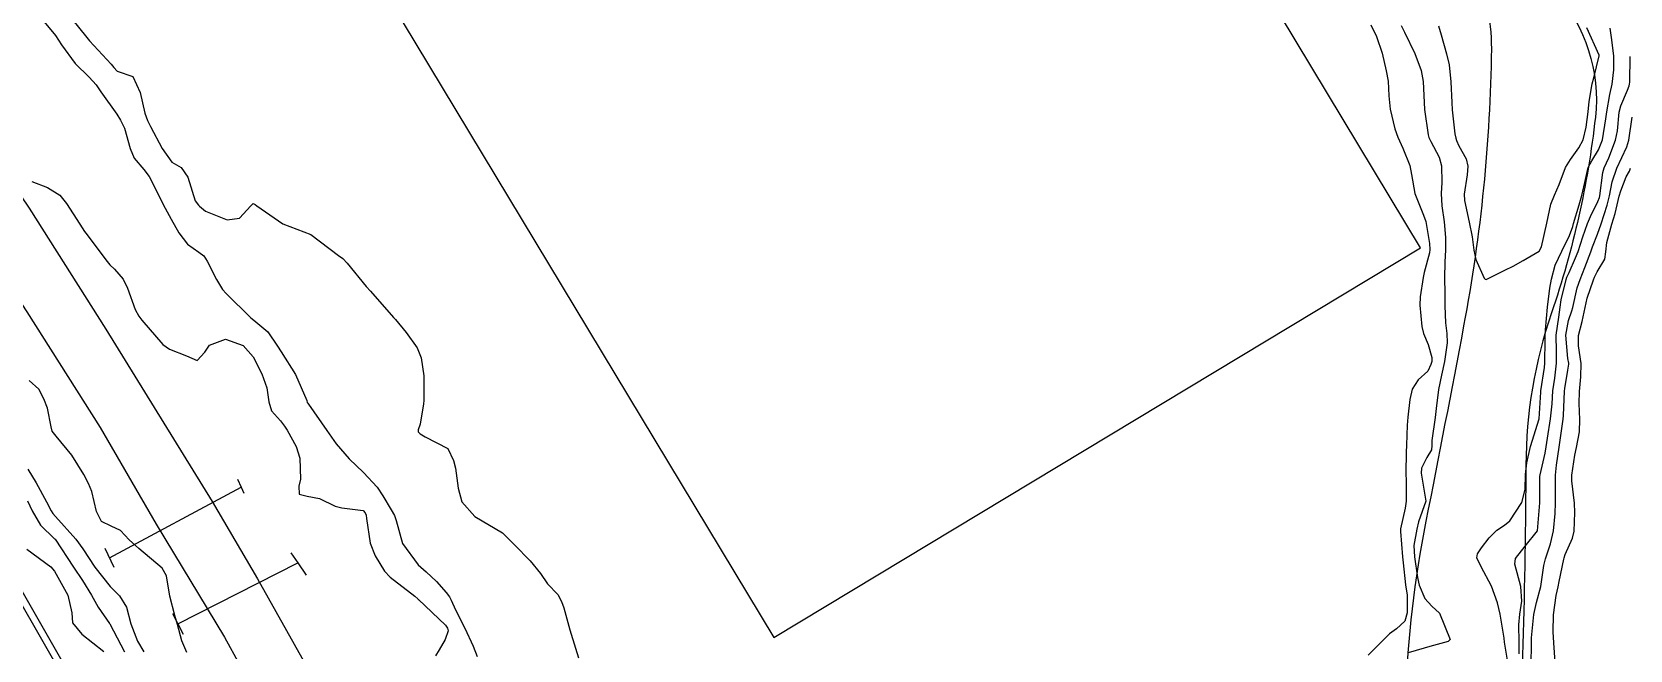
# Model space of a CAD drawing. Header units: metres. Extents: x 318500 to 325275, y 7408834 to 7428799.
# Drawn here: x 321225 to 321339.3, y 7409346.2 to 7409390.4 of the extents above; entities that cross this region are included whole.
import ezdxf

# ---------------------------------------------------------------- set-up
doc = ezdxf.new("R2010")
doc.units = ezdxf.units.M
doc.header["$MEASUREMENT"] = 0
for name, color, linetype in [('Canaleta de Drenagem', 151, 'Continuous'), ('Curvas de Nivel 1m', 11, 'Continuous'), ('Curvas de Nivel 5m', 15, 'Continuous'), ('Hidrografia', 140, 'Continuous'), ('Linha Férrea', 20, 'Continuous'), ('Portico', 45, 'Continuous'), ('Áreas Verdes e Lazer', 93, 'Continuous')]:
    doc.layers.add(name, color=color, linetype=linetype)
doc.linetypes.add('TRACKS', pattern='A,0.15,[130,ltypeshp.shx,S=0.25,R=0,X=0,Y=0],0.15', length=0.3)

msp = doc.modelspace()

# ---------------------------------------------------------------- linework, layer by layer
at = {"layer": 'Canaleta de Drenagem'}
for points in [[(321186.69, 7409407.52), (321192.95, 7409399.1), (321200.66, 7409388.01), (321209.49, 7409375.04), (321218.36, 7409360.73), (321228.09, 7409343.76), (321243.13, 7409312.97)], [(321186.29, 7409407.23), (321192.55, 7409398.81), (321200.25, 7409387.72), (321209.07, 7409374.77), (321217.93, 7409360.48), (321227.65, 7409343.52), (321242.68, 7409312.75)]]:
    msp.add_lwpolyline(points, dxfattribs=at)
at = {"layer": 'Curvas de Nivel 1m', "flags": 128}
for points, elevation in [([(321225.16, 7409391.99), (321226.67, 7409390.16), (321227.12, 7409389.48), (321228.08, 7409388.14), (321229.09, 7409387.16), (321229.58, 7409386.62), (321229.92, 7409386.12), (321231.06, 7409384.53), (321231.34, 7409384.1), (321231.61, 7409383.52), (321232.02, 7409382.08), (321232.3, 7409381.37), (321233.01, 7409380.57), (321233.38, 7409380.07), (321233.81, 7409379.24), (321234.39, 7409378.06), (321234.95, 7409377.01), (321235.51, 7409376.04), (321236.12, 7409375.23), (321236.93, 7409374.66), (321237.3, 7409374.39), (321237.53, 7409374.01), (321238.2, 7409372.7), (321238.63, 7409371.99), (321238.89, 7409371.69), (321240.64, 7409369.97), (321240.86, 7409369.8), (321241.87, 7409368.97), (321242.57, 7409367.94), (321242.83, 7409367.53), (321243.84, 7409365.92), (321244.65, 7409364.04), (321244.69, 7409363.91), (321244.72, 7409363.85), (321244.78, 7409363.78), (321246.09, 7409361.9), (321246.75, 7409360.96), (321247.69, 7409359.88), (321248.72, 7409358.9), (321249.68, 7409357.85), (321250.09, 7409357.23), (321250.68, 7409356.24), (321250.92, 7409355.83), (321251.04, 7409355.46), (321251.5, 7409353.82), (321252.63, 7409352.3), (321253.19, 7409351.8), (321253.93, 7409351.11), (321254.61, 7409350.32), (321254.85, 7409350.02), (321254.97, 7409349.77), (321255.28, 7409349.08), (321255.96, 7409347.76), (321256.55, 7409346.48), (321256.85, 7409345.75)], 742), ([(321227.43, 7409391.87), (321228.82, 7409390.13), (321229.12, 7409389.77), (321230.67, 7409388.11), (321230.85, 7409387.86), (321231.09, 7409387.59), (321232.22, 7409387.21), (321232.73, 7409386.08), (321233.06, 7409384.6), (321233.25, 7409384.07), (321233.47, 7409383.64), (321234.32, 7409382.06), (321235.01, 7409381.1), (321235.67, 7409380.7), (321236.14, 7409380.03), (321236.67, 7409378.33), (321236.9, 7409378.02), (321236.97, 7409377.94), (321237.4, 7409377.58), (321238.95, 7409376.98), (321239.85, 7409377.09), (321240.64, 7409377.97), (321240.81, 7409378.13), (321240.97, 7409378.07), (321241.09, 7409377.97), (321242.95, 7409376.68), (321244.94, 7409375.91), (321246.93, 7409374.43), (321247.24, 7409374.2), (321247.54, 7409373.88), (321248.9, 7409372.21), (321249.2, 7409371.86), (321250.86, 7409369.99), (321251, 7409369.83), (321251.76, 7409368.91), (321252.54, 7409367.81), (321252.83, 7409367.11), (321253.03, 7409365.81), (321253.03, 7409364.06), (321253.01, 7409363.81), (321252.77, 7409362.36), (321252.63, 7409361.94), (321252.63, 7409361.81), (321252.76, 7409361.66), (321253.11, 7409361.45), (321254.74, 7409360.61), (321255.15, 7409359.77), (321255.29, 7409359.2), (321255.48, 7409357.77), (321255.73, 7409356.8), (321256.68, 7409355.75), (321258.66, 7409354.59), (321259.51, 7409353.72), (321260.63, 7409352.58), (321261.36, 7409351.69), (321261.88, 7409350.95), (321262.61, 7409350.17), (321262.87, 7409349.67), (321263.03, 7409349.23), (321263.46, 7409347.66), (321263.86, 7409346.34), (321264.08, 7409345.65)], 741), ([(321322.91, 7409390.87), (321323.15, 7409390.4), (321323.89, 7409388.86), (321324.34, 7409387.64), (321324.49, 7409386.86), (321324.57, 7409385.37), (321324.6, 7409384.85), (321324.85, 7409383.05), (321324.91, 7409382.85), (321325.05, 7409382.58), (321325.64, 7409381.45), (321325.8, 7409380.84), (321325.82, 7409379.65), (321325.79, 7409378.84), (321325.84, 7409377.98), (321326, 7409376.83), (321326.08, 7409375.7), (321326.08, 7409374.83), (321326.04, 7409373.94), (321326.03, 7409372.83), (321326.04, 7409371.7), (321326.04, 7409370.83), (321326.09, 7409369.61), (321326.18, 7409368.83), (321326.2, 7409368.18), (321326.02, 7409366.83), (321325.81, 7409365.85), (321325.6, 7409364.84), (321325.42, 7409363.47), (321325.36, 7409362.84), (321325.12, 7409361.2), (321325.11, 7409360.84), (321325.08, 7409360.52), (321324.75, 7409359.97), (321324.38, 7409359.21), (321324.36, 7409358.85), (321324.69, 7409356.86), (321324.17, 7409355.37), (321324.03, 7409354.86), (321323.83, 7409353.69), (321323.87, 7409352.86), (321324.09, 7409351.39), (321324.21, 7409350.85), (321324.61, 7409349.89), (321325.11, 7409349.35), (321325.67, 7409348.83), (321326.42, 7409346.97), (321326.28, 7409346.82), (321324.96, 7409346.45), (321324.56, 7409346.35), (321323.41, 7409346.01)], 739), ([(321325.58, 7409390.84), (321325.79, 7409390.2), (321326.17, 7409388.83), (321326.35, 7409388.06), (321326.48, 7409386.83), (321326.55, 7409385.36), (321326.58, 7409384.83), (321326.76, 7409383.12), (321326.82, 7409382.82), (321326.88, 7409382.65), (321327.04, 7409382.26), (321327.57, 7409381.34), (321327.68, 7409380.81), (321327.65, 7409380.19), (321327.43, 7409378.81), (321327.44, 7409378.36), (321327.78, 7409376.81), (321328, 7409375.75), (321328.13, 7409374.8), (321328.26, 7409374.13), (321328.86, 7409372.79), (321328.92, 7409372.73), (321329.01, 7409372.7), (321329.19, 7409372.79), (321330.33, 7409373.37), (321330.93, 7409373.66), (321331.64, 7409374.06), (321332.79, 7409374.74), (321332.95, 7409375.04), (321333.34, 7409376.73), (321333.63, 7409378.09), (321333.88, 7409378.73), (321334.23, 7409379.5), (321334.67, 7409380.72), (321335.04, 7409381.28), (321335.63, 7409382.12), (321335.93, 7409382.7), (321336.16, 7409383.6), (321336.29, 7409384.7), (321336.36, 7409385.42), (321336.59, 7409386.7), (321336.69, 7409387.12), (321337.09, 7409388.69), (321337.08, 7409388.74), (321336.21, 7409390.7)], 738), ([(321330.55, 7409345.34), (321330.32, 7409346.77), (321330.29, 7409347.06), (321330, 7409348.78), (321329.81, 7409349.58), (321329.38, 7409350.78), (321328.64, 7409352.15), (321328.34, 7409352.79), (321328.37, 7409353.08), (321328.66, 7409353.51), (321329.22, 7409354.24), (321329.77, 7409354.78), (321330.32, 7409355.13), (321330.69, 7409355.44), (321331.54, 7409356.76), (321331.78, 7409357.69), (321331.82, 7409358.75), (321331.9, 7409359.6), (321332.18, 7409360.75), (321332.78, 7409362.74), (321332.9, 7409364.65), (321332.91, 7409364.74), (321333.17, 7409366.4), (321333.2, 7409366.73), (321333.21, 7409368.39), (321333.22, 7409368.73), (321333.25, 7409369.11), (321333.38, 7409370.73), (321333.56, 7409372.08), (321333.67, 7409372.73), (321333.94, 7409373.72), (321334.42, 7409374.72), (321334.96, 7409375.84), (321335.19, 7409376.49), (321335.25, 7409376.71), (321335.65, 7409378.05), (321335.85, 7409378.7), (321336.06, 7409379.65), (321336.3, 7409380.7), (321336.55, 7409381.18), (321337.04, 7409381.97), (321337.32, 7409382.69), (321337.56, 7409384.19), (321337.62, 7409384.68), (321337.84, 7409385.94), (321338.01, 7409386.68), (321338.14, 7409387.7), (321338.12, 7409388.68), (321337.99, 7409389.84), (321337.87, 7409390.68)], 739), ([(321332.22, 7409345.07), (321332.24, 7409346.74), (321332.25, 7409347.07), (321332.4, 7409348.74), (321332.61, 7409349.6), (321332.91, 7409350.74), (321333.13, 7409352.24), (321333.24, 7409352.73), (321333.6, 7409353.79), (321333.81, 7409354.72), (321333.93, 7409355.96), (321333.96, 7409356.72), (321333.96, 7409357.47), (321333.96, 7409358.72), (321334.03, 7409359.43), (321334.21, 7409360.72), (321334.45, 7409362.39), (321334.5, 7409362.71), (321334.52, 7409362.97), (321334.6, 7409364.71), (321334.62, 7409364.9), (321334.83, 7409366.21), (321334.91, 7409366.64), (321334.91, 7409366.71), (321334.85, 7409367.05), (321334.7, 7409368.71), (321334.88, 7409369.77), (321335.13, 7409370.46), (321335.2, 7409370.71), (321335.51, 7409372.1), (321335.72, 7409372.7), (321336.06, 7409373.57), (321336.49, 7409374.69), (321336.61, 7409375.04), (321336.96, 7409375.95), (321337.23, 7409376.69), (321337.66, 7409378.01), (321337.82, 7409378.68), (321338.01, 7409379.68), (321338.34, 7409380.67), (321339.05, 7409382.2), (321339.2, 7409382.66), (321339.43, 7409384.3)], 741), ([(321333.93, 7409345.34), (321333.83, 7409346.72), (321333.8, 7409347.5), (321333.81, 7409348.72), (321334, 7409350.1), (321334.14, 7409350.72), (321334.23, 7409351.11), (321334.55, 7409352.71), (321334.57, 7409352.79), (321334.65, 7409353.03), (321335.18, 7409354.2), (321335.29, 7409354.7), (321335.34, 7409356.05), (321335.32, 7409356.7), (321335.13, 7409358.3), (321335.12, 7409358.71), (321335.33, 7409360.13), (321335.46, 7409360.7), (321335.67, 7409361.8), (321335.7, 7409362.7), (321335.66, 7409363.83), (321335.67, 7409364.7), (321335.78, 7409365.75), (321335.8, 7409366.7), (321335.61, 7409367.95), (321335.61, 7409368.7), (321335.87, 7409369.71), (321336.07, 7409370.7), (321336.22, 7409371.37), (321336.68, 7409372.69), (321336.74, 7409372.87), (321336.93, 7409373.25), (321337.48, 7409374.15), (321337.57, 7409374.68), (321337.63, 7409375.35), (321337.99, 7409376.67), (321338.23, 7409377.43), (321338.52, 7409378.67), (321338.62, 7409379.05), (321339.02, 7409380.04), (321339.25, 7409380.44), (321339.33, 7409380.66)], 742), ([(321224.99, 7409379.72), (321226.1, 7409379.28), (321226.98, 7409378.74), (321227.47, 7409378.14), (321228.41, 7409376.67), (321228.76, 7409376.13), (321228.94, 7409375.89), (321230.29, 7409374.11), (321230.56, 7409373.76), (321230.9, 7409373.44), (321231.53, 7409372.73), (321231.82, 7409372.09), (321232.39, 7409370.55), (321232.64, 7409370.07), (321232.86, 7409369.79), (321234.35, 7409368.05), (321234.83, 7409367.71), (321236.05, 7409367.25), (321236.82, 7409366.9), (321237.35, 7409367.5), (321237.7, 7409368.01), (321238.84, 7409368.44), (321240.11, 7409367.98), (321240.83, 7409367.18), (321241.45, 7409365.96), (321241.8, 7409364.95), (321241.95, 7409363.95), (321242.13, 7409363.31), (321242.77, 7409362.59), (321243.05, 7409362.22), (321243.25, 7409361.93), (321243.9, 7409360.76), (321244.15, 7409359.92), (321244.2, 7409358.43), (321244.08, 7409357.92), (321244.12, 7409357.35), (321244.69, 7409357.2), (321245.56, 7409357.03), (321246.69, 7409356.5), (321247.17, 7409356.37), (321248.68, 7409356.18), (321248.83, 7409356.01), (321248.89, 7409355.86), (321248.92, 7409355.61), (321249.18, 7409353.85), (321249.55, 7409352.94), (321250.22, 7409351.84), (321250.61, 7409351.42), (321252.37, 7409350.05), (321252.6, 7409349.86), (321252.63, 7409349.83), (321252.65, 7409349.81), (321254.57, 7409347.99), (321254.72, 7409347.78), (321254.77, 7409347.57), (321254.56, 7409346.96), (321254.11, 7409346.22), (321253.87, 7409345.79)], 743), ([(321236.07, 7409346.03), (321235.72, 7409346.86), (321235.4, 7409348.04), (321235.22, 7409348.68), (321234.87, 7409350.05), (321234.61, 7409351.52), (321234.32, 7409352.05), (321232.64, 7409353.46), (321231.95, 7409354.08), (321231.32, 7409354.75), (321230.66, 7409355.07), (321229.96, 7409355.4), (321229.62, 7409356.12), (321229.27, 7409357.54), (321229.05, 7409358.12), (321228.71, 7409358.75), (321227.85, 7409360.14), (321226.74, 7409361.5), (321226.45, 7409361.85), (321226.37, 7409362.16), (321226.1, 7409363.49), (321225.85, 7409364.16), (321225.49, 7409364.86), (321224.8, 7409365.49)], 743), ([(321224.71, 7409359.15), (321225.3, 7409358.17), (321226.04, 7409356.8), (321226.37, 7409356.15), (321226.48, 7409355.97), (321226.67, 7409355.76), (321228.14, 7409354.14), (321228.64, 7409353.44), (321229.49, 7409352.12), (321230.6, 7409350.75), (321231.27, 7409350.09), (321231.77, 7409349.27), (321232.06, 7409348.08), (321232.55, 7409346.83), (321233, 7409346.07)], 743), ([(321224.68, 7409356.88), (321225.02, 7409356.17), (321225.62, 7409355.13), (321226.62, 7409354.15), (321226.65, 7409354.13), (321227.96, 7409352.14), (321228.61, 7409351.18), (321229.26, 7409350.12), (321229.73, 7409349.26), (321230.55, 7409348.1), (321230.57, 7409348.07), (321231.62, 7409346.08)], 744)]:
    msp.add_lwpolyline(points, dxfattribs=dict(at, elevation=elevation))
at = {"layer": 'Curvas de Nivel 5m', "flags": 128}
for points, elevation in [([(321320.75, 7409390.91), (321321.15, 7409390.07), (321321.56, 7409388.89), (321321.86, 7409387.63), (321321.98, 7409386.89), (321322.05, 7409385.84), (321322.13, 7409384.88), (321322.47, 7409383.47), (321322.68, 7409382.88), (321323.04, 7409382.1), (321323.53, 7409380.86), (321323.65, 7409380.22), (321323.91, 7409378.86), (321324.52, 7409377.31), (321324.69, 7409376.85), (321324.95, 7409375.28), (321324.96, 7409374.85), (321324.94, 7409374.61), (321324.56, 7409373.21), (321324.5, 7409372.85), (321324.28, 7409371.47), (321324.25, 7409370.86), (321324.39, 7409369.33), (321324.51, 7409368.85), (321324.85, 7409368.06), (321325.12, 7409367.12), (321325.11, 7409366.85), (321325.05, 7409366.63), (321324.83, 7409366.14), (321324.14, 7409365.53), (321323.7, 7409364.86), (321323.54, 7409364.13), (321323.39, 7409362.86), (321323.35, 7409362.29), (321323.3, 7409360.86), (321323.27, 7409360.35), (321323.26, 7409358.86), (321323.29, 7409358.29), (321323.29, 7409356.86), (321323.2, 7409356.36), (321322.88, 7409354.87), (321322.87, 7409354.67), (321323.02, 7409352.87), (321323.06, 7409352.45), (321323.24, 7409350.86), (321323.34, 7409350.14), (321323.36, 7409348.86), (321323.18, 7409348.27), (321322.58, 7409347.72), (321322.08, 7409347.37), (321321.6, 7409346.88), (321321.09, 7409346.36), (321320.55, 7409345.83)], 740), ([(321331.37, 7409345.94), (321331.36, 7409346.76), (321331.33, 7409348.01), (321331.4, 7409348.76), (321331.56, 7409349.7), (321331.49, 7409350.76), (321331.06, 7409352.34), (321331.1, 7409352.76), (321331.78, 7409353.64), (321332.68, 7409354.74), (321332.83, 7409356.74), (321332.85, 7409358.62), (321332.86, 7409358.74), (321333.21, 7409360.28), (321333.29, 7409360.73), (321333.38, 7409361.35), (321333.6, 7409362.73), (321333.71, 7409363.81), (321333.78, 7409364.73), (321333.9, 7409365.65), (321334.03, 7409366.72), (321334.03, 7409367.55), (321334.01, 7409368.72), (321334.19, 7409370.02), (321334.29, 7409370.72), (321334.37, 7409371.24), (321334.72, 7409372.71), (321334.77, 7409372.86), (321334.93, 7409373.2), (321335.4, 7409374.25), (321335.57, 7409374.7), (321335.92, 7409375.75), (321336.25, 7409376.7), (321336.46, 7409377.21), (321336.99, 7409378.27), (321337.11, 7409378.57), (321337.14, 7409378.69), (321337.35, 7409380.36), (321337.44, 7409380.68), (321337.77, 7409381.41), (321338.26, 7409382.67), (321338.4, 7409383.33), (321338.52, 7409384.67), (321338.62, 7409385.13), (321339.1, 7409386.24), (321339.23, 7409386.54), (321339.26, 7409386.66), (321339.28, 7409386.82), (321339.31, 7409388.66)], 740), ([(321224.64, 7409353.42), (321226.35, 7409352.15), (321226.62, 7409351.85), (321227.56, 7409350.14), (321227.86, 7409348.86), (321227.9, 7409348.14), (321228.56, 7409347.35), (321230.13, 7409346.11)], 745)]:
    msp.add_lwpolyline(points, dxfattribs=dict(at, elevation=elevation))
at = {"layer": 'Hidrografia'}
for points in [[(321240.73, 7409483.05), (321270.04, 7409469.81), (321277.31, 7409456.72, 0.121649), (321284.77, 7409448.69, -0.092251), (321297.93, 7409436.09, 0.067155), (321307.95, 7409425.49, -0.096826), (321319.7, 7409411.49, -0.014655), (321328, 7409395.37, -0.115205), (321329.37, 7409389.19, -0.043645), (321327.39, 7409369.39, -0.002084), (321324.69, 7409355.41, 0.079248), (321323.76, 7409330.19, 0.111731), (321328.41, 7409317.2, -0.074605), (321331.7, 7409309.77, -0.075616), (321333.17, 7409297.33, 0.081123), (321334.52, 7409286.89, -0.096771), (321334.99, 7409282.06, 0.076756), (321336.02, 7409264.37, -0.01267), (321341.29, 7409236.3, 0.047141)], [(321333.93, 7409393.26, -0.213971), (321336.81, 7409384.3, -0.054429), (321333.67, 7409370.31, 0.081313), (321331.84, 7409359.42, -0.011875), (321331.12, 7409333.82, 0.120426), (321332.57, 7409326.19, -0.035246), (321336.61, 7409315.35, -0.047622), (321340.25, 7409296.6, -0.034195)]]:
    msp.add_lwpolyline(points, format="xyb", dxfattribs=at)
at = {"layer": 'Linha Férrea', "linetype": 'TRACKS', "flags": 128}
for points in [[(321000, 7409672.44), (321004.28, 7409667.63), (321010.19, 7409660.34), (321014.81, 7409654.91), (321022.78, 7409644.86), (321029.61, 7409636), (321040.47, 7409622.47), (321052.18, 7409607.13), (321054.23, 7409604.38), (321058.4, 7409598.83), (321068.5, 7409586.37), (321074.96, 7409577.42), (321083.51, 7409566.29), (321094.88, 7409551.55), (321107.33, 7409535.41), (321117.32, 7409522.19), (321126.82, 7409509.8), (321128.79, 7409507.31), (321146.9, 7409484.02), (321180.33, 7409439.96), (321196.33, 7409418.24), (321197.81, 7409416.31), (321201.68, 7409410.96), (321206.24, 7409404.7), (321212.2, 7409396.2), (321219.27, 7409385.95), (321224.81, 7409377.81), (321230.28, 7409369.14), (321237.89, 7409356.83), (321241.12, 7409351.3), (321247.13, 7409340.6), (321251.88, 7409331.73), (321256.59, 7409322.51), (321262.6, 7409309.79), (321266.49, 7409300.46), (321268.94, 7409294.35), (321274.41, 7409280.58), (321279.63, 7409266.21), (321281.7, 7409259.88), (321283.95, 7409253.31), (321285.57, 7409247.88), (321289.71, 7409233.2), (321292.35, 7409223.19), (321294.7, 7409213.21), (321297.86, 7409198.19), (321300.66, 7409182.28), (321302.1, 7409172.11), (321304.24, 7409154.74), (321305.12, 7409144.02), (321305.96, 7409133.48), (321306.24, 7409126.54), (321306.79, 7409106.33), (321306.6, 7409094.76), (321306.28, 7409083.93), (321305.55, 7409067.79), (321304.77, 7409056.86), (321303.26, 7409041.21), (321302.68, 7409035.98), (321302.14, 7409031.13), (321300.73, 7409019.28), (321298.2, 7408999.58), (321297.36, 7408993.17), (321295.26, 7408977.12), (321294.2, 7408969.33)], [(321000, 7409665.83), (321005.11, 7409659.97), (321014.58, 7409648.5), (321025.62, 7409634.54), (321037.3, 7409620.06), (321049.3, 7409604.4), (321060.79, 7409589.37), (321070, 7409577.44), (321079.04, 7409565.56), (321087.38, 7409554.95), (321100.23, 7409538.09), (321115.66, 7409518.04), (321122, 7409509.6), (321129.73, 7409499.55), (321136.97, 7409489.99), (321145.05, 7409479.51), (321151.83, 7409470.64), (321164.21, 7409454.51), (321177.08, 7409437.84), (321189.77, 7409420.05), (321198.56, 7409408.33), (321206.58, 7409397.09), (321215.93, 7409383.72), (321224.64, 7409370.38), (321229.87, 7409362.11), (321233.89, 7409355.21), (321238.77, 7409347.12), (321245.21, 7409335.39), (321252.44, 7409321.24), (321258.6, 7409308.08), (321267.3, 7409287.48), (321275.45, 7409265.78), (321281.94, 7409245.58), (321283.57, 7409239.65), (321286.31, 7409230.22), (321290.05, 7409214.94), (321291.71, 7409207.4), (321292.93, 7409202.02), (321294.64, 7409193.05), (321296.56, 7409181.46), (321297.02, 7409178.65), (321298.42, 7409169.26), (321300.82, 7409146.44), (321301.26, 7409140.94), (321302.07, 7409127.56), (321302.45, 7409111.2), (321302.4, 7409096.61), (321301.93, 7409078.93), (321301.23, 7409065.05), (321300.36, 7409054.95), (321299.62, 7409046.94), (321298.32, 7409034.46), (321296.57, 7409019.15), (321294.55, 7409003.68), (321294.07, 7408999.31), (321292.48, 7408987.68), (321291, 7408976.29), (321289.82, 7408966.93)]]:
    msp.add_lwpolyline(points, dxfattribs=at)
at = {"layer": 'Portico'}
for points in [[(321239.7, 7409358.43), (321239.96, 7409357.84), (321240.14, 7409357.43)], [(321230.54, 7409352.8), (321239.96, 7409357.84)], [(321230.22, 7409353.48), (321230.86, 7409352.12)], [(321243.51, 7409353.16), (321244.01, 7409352.44), (321244.61, 7409351.56)], [(321235.43, 7409348.09), (321244.01, 7409352.44)], [(321235.05, 7409348.82), (321235.81, 7409347.35)]]:
    msp.add_lwpolyline(points, dxfattribs=at)
at = {"layer": 'Áreas Verdes e Lazer'}
msp.add_lwpolyline([(321226.85, 7409432.04), (321278.05, 7409347.09), (321324.31, 7409374.97), (321273.11, 7409459.92)], close=True, dxfattribs=at)

doc.saveas('drawing.dxf')
